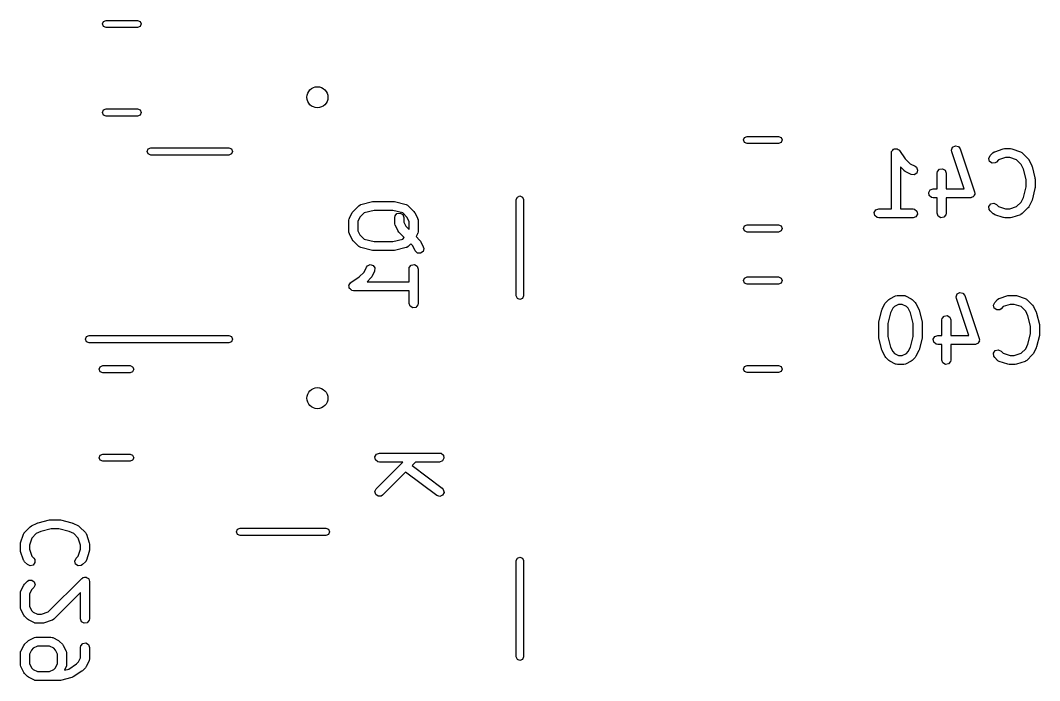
# Model space of a CAD drawing. Extents: x 0.27 to 2.83, y 0.32 to 2.19.
# Drawn here: x 2.145 to 2.812, y 0.731 to 1.163 of the extents above; entities that cross this region are included whole.
import ezdxf

# ---------------------------------------------------------------- set-up
doc = ezdxf.new("R2010")
doc.units = 0
doc.header["$MEASUREMENT"] = 0
doc.layers.add('BLACK', color=7, linetype='CONTINUOUS')

msp = doc.modelspace()

# ---------------------------------------------------------------- linework, layer by layer
at = {"layer": 'BLACK', "linetype": 'CONTINUOUS'}
for p, q in [((2.1989, 1.1608), (2.19959, 1.16247)), ((2.19959, 1.15912), (2.1989, 1.1608)), ((2.19959, 1.16247), (2.20126, 1.16316)), ((2.20126, 1.16316), (2.22183, 1.16316)), ((2.22183, 1.16316), (2.2235, 1.16247)), ((2.2235, 1.16247), (2.22419, 1.1608)), ((2.22419, 1.1608), (2.2235, 1.15912)), ((2.20126, 1.15843), (2.19959, 1.15912)), ((2.22183, 1.15843), (2.20126, 1.15843)), ((2.2235, 1.15912), (2.22183, 1.15843)), ((2.1989, 1.10292), (2.19959, 1.10459)), ((2.19959, 1.10125), (2.1989, 1.10292)), ((2.19959, 1.10459), (2.20126, 1.10528)), ((2.20126, 1.10056), (2.19959, 1.10125)), ((2.20126, 1.10528), (2.22183, 1.10528)), ((2.22183, 1.10528), (2.2235, 1.10459)), ((2.2235, 1.10125), (2.22183, 1.10056)), ((2.2235, 1.10459), (2.22419, 1.10292)), ((2.22419, 1.10292), (2.2235, 1.10125)), ((2.22183, 1.10056), (2.20126, 1.10056)), ((2.61904, 1.08661), (2.62071, 1.0873)), ((2.62071, 1.0873), (2.64129, 1.0873)), ((2.64129, 1.0873), (2.64296, 1.08661)), ((2.61835, 1.08494), (2.61904, 1.08661)), ((2.61904, 1.08327), (2.61835, 1.08494)), ((2.62071, 1.08257), (2.61904, 1.08327)), ((2.64129, 1.08257), (2.62071, 1.08257)), ((2.64296, 1.08327), (2.64129, 1.08257)), ((2.64296, 1.08661), (2.64365, 1.08494)), ((2.64365, 1.08494), (2.64296, 1.08327)), ((2.75527, 1.08016), (2.75705, 1.08112)), ((2.75705, 1.08112), (2.75903, 1.08071)), ((2.75903, 1.08071), (2.76028, 1.07913)), ((2.22805, 1.07742), (2.22874, 1.07909)), ((2.22874, 1.07575), (2.22805, 1.07742)), ((2.22874, 1.07909), (2.23041, 1.07978)), ((2.23041, 1.07506), (2.22874, 1.07575)), ((2.23041, 1.07978), (2.256, 1.07978)), ((2.256, 1.07506), (2.23041, 1.07506)), ((2.256, 1.07978), (2.28159, 1.07978)), ((2.28159, 1.07506), (2.256, 1.07506)), ((2.28159, 1.07978), (2.28326, 1.07909)), ((2.28326, 1.07575), (2.28159, 1.07506)), ((2.28326, 1.07909), (2.28395, 1.07742)), ((2.28395, 1.07742), (2.28326, 1.07575)), ((2.71516, 1.07632), (2.71534, 1.07733)), ((2.71516, 1.0399), (2.71516, 1.07632)), ((2.71534, 1.07733), (2.71544, 1.07746)), ((2.71544, 1.07746), (2.71546, 1.07763)), ((2.71546, 1.07763), (2.71608, 1.07822)), ((2.71608, 1.07822), (2.71663, 1.07888)), ((2.71663, 1.07888), (2.7168, 1.07891)), ((2.7168, 1.07891), (2.71692, 1.07903)), ((2.71692, 1.07903), (2.71778, 1.07908)), ((2.71778, 1.07908), (2.71862, 1.07923)), ((2.71862, 1.07923), (2.71877, 1.07915)), ((2.71877, 1.07915), (2.71894, 1.07916)), ((2.71894, 1.07916), (2.71963, 1.07865)), ((2.71963, 1.07865), (2.72037, 1.07822)), ((2.72037, 1.07822), (2.72043, 1.07806)), ((2.72043, 1.07806), (2.72057, 1.07796)), ((2.72057, 1.07796), (2.72415, 1.07258)), ((2.75453, 1.07828), (2.75527, 1.08016)), ((2.75468, 1.07726), (2.75453, 1.07828)), ((2.76276, 1.05303), (2.75468, 1.07726)), ((2.76028, 1.07913), (2.76966, 1.05101)), ((2.77891, 1.07283), (2.77976, 1.07466)), ((2.77976, 1.07466), (2.78164, 1.07654)), ((2.78164, 1.07654), (2.78248, 1.07712)), ((2.78248, 1.07712), (2.78266, 1.07714)), ((2.78266, 1.07714), (2.78279, 1.07725)), ((2.78279, 1.07725), (2.78842, 1.07912)), ((2.78842, 1.07912), (2.78929, 1.07925)), ((2.78929, 1.07925), (2.78935, 1.07927)), ((2.78935, 1.07927), (2.7931, 1.07927)), ((2.7931, 1.07927), (2.79397, 1.07912)), ((2.79397, 1.07912), (2.79403, 1.07912)), ((2.79403, 1.07912), (2.79966, 1.07725)), ((2.79966, 1.07725), (2.80056, 1.07676)), ((2.80056, 1.07676), (2.80065, 1.07661)), ((2.80065, 1.07661), (2.80081, 1.07654)), ((2.80081, 1.07654), (2.80456, 1.07279)), ((2.72352, 1.06486), (2.72106, 1.06732)), ((2.72106, 1.06732), (2.72106, 1.0399)), ((2.72415, 1.07258), (2.72736, 1.06937)), ((2.72736, 1.06937), (2.73068, 1.06771)), ((2.73068, 1.06771), (2.7315, 1.0671)), ((2.77943, 1.07088), (2.77891, 1.07283)), ((2.78109, 1.06972), (2.77943, 1.07088)), ((2.7831, 1.0699), (2.78109, 1.06972)), ((2.78394, 1.07048), (2.7831, 1.0699)), ((2.78532, 1.07187), (2.78394, 1.07048)), ((2.78983, 1.07337), (2.78532, 1.07187)), ((2.79262, 1.07337), (2.78983, 1.07337)), ((2.79713, 1.07187), (2.79262, 1.07337)), ((2.80005, 1.06895), (2.79713, 1.07187)), ((2.80156, 1.06592), (2.80005, 1.06895)), ((2.80456, 1.07279), (2.80507, 1.07206)), ((2.80507, 1.07206), (2.80512, 1.07202)), ((2.80512, 1.07202), (2.80699, 1.06827)), ((2.80699, 1.06827), (2.80714, 1.06778)), ((2.80714, 1.06778), (2.80721, 1.06766)), ((2.80721, 1.06766), (2.80909, 1.06017)), ((2.72358, 1.06483), (2.72352, 1.06486)), ((2.72429, 1.06431), (2.72358, 1.06483)), ((2.72804, 1.06243), (2.72429, 1.06431)), ((2.73005, 1.0622), (2.72804, 1.06243)), ((2.73173, 1.06331), (2.73005, 1.0622)), ((2.7315, 1.0671), (2.73231, 1.06525)), ((2.73231, 1.06525), (2.73173, 1.06331)), ((2.74515, 1.0632), (2.74533, 1.06421)), ((2.74515, 1.05303), (2.74515, 1.0632)), ((2.74533, 1.06421), (2.74663, 1.06576)), ((2.74663, 1.06576), (2.74862, 1.06611)), ((2.74862, 1.06611), (2.75037, 1.0651)), ((2.75037, 1.0651), (2.75106, 1.0632)), ((2.75106, 1.0632), (2.75106, 1.05303)), ((2.80327, 1.05909), (2.80156, 1.06592)), ((2.80156, 1.04736), (2.80327, 1.05419)), ((2.80327, 1.05419), (2.80327, 1.05909)), ((2.80909, 1.06017), (2.80913, 1.05958)), ((2.80913, 1.05958), (2.80918, 1.05945)), ((2.80918, 1.05945), (2.80918, 1.05382)), ((2.46969, 1.04592), (2.47038, 1.04759)), ((2.47038, 1.04759), (2.47205, 1.04828)), ((2.47205, 1.04828), (2.47372, 1.04759)), ((2.47372, 1.04759), (2.47441, 1.04592)), ((2.73957, 1.05059), (2.74058, 1.05234)), ((2.73993, 1.0486), (2.73957, 1.05059)), ((2.74147, 1.0473), (2.73993, 1.0486)), ((2.74058, 1.05234), (2.74248, 1.05303)), ((2.74248, 1.04712), (2.74147, 1.0473)), ((2.74248, 1.05303), (2.74515, 1.05303)), ((2.75106, 1.05303), (2.76276, 1.05303)), ((2.768, 1.04754), (2.76729, 1.04715)), ((2.76875, 1.04781), (2.768, 1.04754)), ((2.76887, 1.04801), (2.76875, 1.04781)), ((2.76906, 1.04812), (2.76887, 1.04801)), ((2.76936, 1.04887), (2.76906, 1.04812)), ((2.76976, 1.04956), (2.76936, 1.04887)), ((2.76966, 1.05101), (2.76981, 1.04999)), ((2.76981, 1.04999), (2.76972, 1.04978)), ((2.76972, 1.04978), (2.76976, 1.04956)), ((2.80005, 1.04433), (2.80156, 1.04736)), ((2.80909, 1.05311), (2.80721, 1.04561)), ((2.80918, 1.05382), (2.80907, 1.05324)), ((2.80907, 1.05324), (2.80909, 1.05311)), ((2.36287, 1.03819), (2.36662, 1.04194)), ((2.36662, 1.04194), (2.36746, 1.04253)), ((2.36746, 1.04253), (2.36775, 1.04256)), ((2.36775, 1.04256), (2.36799, 1.04272)), ((2.36799, 1.04272), (2.37549, 1.04459)), ((2.37549, 1.04459), (2.37607, 1.04464)), ((2.37607, 1.04464), (2.3762, 1.04468)), ((2.3762, 1.04468), (2.38933, 1.04468)), ((2.38933, 1.04468), (2.38991, 1.04458)), ((2.38991, 1.04458), (2.39004, 1.04459)), ((2.39004, 1.04459), (2.39754, 1.04272)), ((2.39754, 1.04272), (2.39848, 1.0423)), ((2.39848, 1.0423), (2.39865, 1.04207)), ((2.39865, 1.04207), (2.39891, 1.04194)), ((2.39891, 1.04194), (2.40266, 1.03819)), ((2.46969, 0.98293), (2.46969, 1.04592)), ((2.47441, 1.04592), (2.47441, 0.98293)), ((2.74515, 1.04712), (2.74248, 1.04712)), ((2.74515, 1.03695), (2.74515, 1.04712)), ((2.76685, 1.04712), (2.75106, 1.04712)), ((2.75106, 1.04712), (2.75106, 1.03695)), ((2.76707, 1.0472), (2.76685, 1.04712)), ((2.76729, 1.04715), (2.76707, 1.0472)), ((2.779, 1.04147), (2.78016, 1.04312)), ((2.77918, 1.03945), (2.779, 1.04147)), ((2.78016, 1.04312), (2.78211, 1.04364)), ((2.78211, 1.04364), (2.78394, 1.04279)), ((2.78394, 1.04279), (2.78532, 1.04141)), ((2.78532, 1.04141), (2.78983, 1.0399)), ((2.79262, 1.0399), (2.79713, 1.04141)), ((2.79713, 1.04141), (2.80005, 1.04433)), ((2.80512, 1.04126), (2.80459, 1.04055)), ((2.80699, 1.04501), (2.80512, 1.04126)), ((2.80701, 1.04514), (2.80699, 1.04501)), ((2.80721, 1.04561), (2.80701, 1.04514)), ((2.36044, 1.03368), (2.36231, 1.03743)), ((2.36231, 1.03743), (2.36284, 1.03813)), ((2.36284, 1.03813), (2.36287, 1.03819)), ((2.36738, 1.03436), (2.36603, 1.03166)), ((2.37021, 1.03719), (2.36738, 1.03436)), ((2.37657, 1.03878), (2.37021, 1.03719)), ((2.38896, 1.03878), (2.37657, 1.03878)), ((2.39532, 1.03719), (2.38896, 1.03878)), ((2.39012, 1.03423), (2.3903, 1.03524)), ((2.39012, 1.03048), (2.39012, 1.03423)), ((2.3903, 1.03524), (2.3916, 1.03679)), ((2.3916, 1.03679), (2.39359, 1.03714)), ((2.39359, 1.03714), (2.39534, 1.03613)), ((2.39815, 1.03436), (2.39532, 1.03719)), ((2.39534, 1.03613), (2.39603, 1.03423)), ((2.39603, 1.03423), (2.39603, 1.03118)), ((2.3995, 1.03166), (2.39815, 1.03436)), ((2.40266, 1.03819), (2.40317, 1.03747)), ((2.40317, 1.03747), (2.40322, 1.03743)), ((2.40322, 1.03743), (2.40509, 1.03368)), ((2.70395, 1.03746), (2.70496, 1.03921)), ((2.7043, 1.03548), (2.70395, 1.03746)), ((2.70585, 1.03418), (2.7043, 1.03548)), ((2.70496, 1.03921), (2.70686, 1.0399)), ((2.70686, 1.034), (2.70585, 1.03418)), ((2.70686, 1.0399), (2.71516, 1.0399)), ((2.72936, 1.034), (2.70686, 1.034)), ((2.72106, 1.0399), (2.72936, 1.0399)), ((2.72936, 1.0399), (2.73037, 1.03973)), ((2.73126, 1.03469), (2.72936, 1.034)), ((2.73037, 1.03973), (2.73192, 1.03843)), ((2.73227, 1.03644), (2.73126, 1.03469)), ((2.73192, 1.03843), (2.73227, 1.03644)), ((2.74584, 1.03505), (2.74515, 1.03695)), ((2.74759, 1.03404), (2.74584, 1.03505)), ((2.74958, 1.03439), (2.74759, 1.03404)), ((2.75088, 1.03594), (2.74958, 1.03439)), ((2.75106, 1.03695), (2.75088, 1.03594)), ((2.77976, 1.03861), (2.77918, 1.03945)), ((2.78164, 1.03674), (2.77976, 1.03861)), ((2.7818, 1.03666), (2.78164, 1.03674)), ((2.78189, 1.03651), (2.7818, 1.03666)), ((2.78279, 1.03603), (2.78189, 1.03651)), ((2.78842, 1.03415), (2.78279, 1.03603)), ((2.78848, 1.03415), (2.78842, 1.03415)), ((2.78935, 1.034), (2.78848, 1.03415)), ((2.7931, 1.034), (2.78935, 1.034)), ((2.78983, 1.0399), (2.79262, 1.0399)), ((2.79316, 1.03402), (2.7931, 1.034)), ((2.79403, 1.03415), (2.79316, 1.03402)), ((2.79966, 1.03603), (2.79403, 1.03415)), ((2.7998, 1.03614), (2.79966, 1.03603)), ((2.79997, 1.03615), (2.7998, 1.03614)), ((2.80081, 1.03674), (2.79997, 1.03615)), ((2.80456, 1.04049), (2.80081, 1.03674)), ((2.80459, 1.04055), (2.80456, 1.04049)), ((2.36013, 1.03236), (2.3603, 1.03337)), ((2.36013, 1.02486), (2.36013, 1.03236)), ((2.3603, 1.03337), (2.36042, 1.0335)), ((2.36042, 1.0335), (2.36044, 1.03368)), ((2.36603, 1.03166), (2.36603, 1.02555)), ((2.39018, 1.03031), (2.39012, 1.03048)), ((2.39014, 1.03014), (2.39018, 1.03031)), ((2.39043, 1.02916), (2.39014, 1.03014)), ((2.39231, 1.02541), (2.39043, 1.02916)), ((2.39603, 1.03118), (2.39738, 1.02848)), ((2.39738, 1.02848), (2.3995, 1.02636)), ((2.3995, 1.02636), (2.3995, 1.03166)), ((2.40509, 1.03368), (2.40538, 1.03269)), ((2.40538, 1.03269), (2.40534, 1.03252)), ((2.40534, 1.03252), (2.4054, 1.03236)), ((2.4054, 1.03236), (2.4054, 1.02486)), ((2.61835, 1.02706), (2.61904, 1.02873)), ((2.61904, 1.02873), (2.62071, 1.02943)), ((2.62071, 1.02943), (2.64129, 1.02943)), ((2.64129, 1.02943), (2.64296, 1.02873)), ((2.64296, 1.02873), (2.64365, 1.02706)), ((2.36019, 1.02469), (2.36013, 1.02486)), ((2.36015, 1.02452), (2.36019, 1.02469)), ((2.36044, 1.02354), (2.36015, 1.02452)), ((2.36231, 1.01979), (2.36044, 1.02354)), ((2.36603, 1.02555), (2.36738, 1.02286)), ((2.36738, 1.02286), (2.37021, 1.02002)), ((2.39236, 1.02537), (2.39231, 1.02541)), ((2.39286, 1.02464), (2.39236, 1.02537)), ((2.3964, 1.02111), (2.39286, 1.02464)), ((2.39532, 1.02002), (2.3964, 1.02111)), ((2.40509, 1.02354), (2.40417, 1.02169)), ((2.40417, 1.02169), (2.40641, 1.01945)), ((2.40511, 1.02371), (2.40509, 1.02354)), ((2.40522, 1.02385), (2.40511, 1.02371)), ((2.4054, 1.02486), (2.40522, 1.02385)), ((2.61904, 1.02539), (2.61835, 1.02706)), ((2.62071, 1.0247), (2.61904, 1.02539)), ((2.64129, 1.0247), (2.62071, 1.0247)), ((2.64296, 1.02539), (2.64129, 1.0247)), ((2.64365, 1.02706), (2.64296, 1.02539)), ((2.36236, 1.01974), (2.36231, 1.01979)), ((2.36287, 1.01902), (2.36236, 1.01974)), ((2.36662, 1.01527), (2.36287, 1.01902)), ((2.36688, 1.01515), (2.36662, 1.01527)), ((2.36705, 1.01491), (2.36688, 1.01515)), ((2.36799, 1.01449), (2.36705, 1.01491)), ((2.37549, 1.01262), (2.36799, 1.01449)), ((2.37021, 1.02002), (2.37657, 1.01844)), ((2.37657, 1.01844), (2.38896, 1.01844)), ((2.38896, 1.01844), (2.39532, 1.02002)), ((2.39754, 1.01449), (2.39004, 1.01262)), ((2.39778, 1.01466), (2.39754, 1.01449)), ((2.39807, 1.01468), (2.39778, 1.01466)), ((2.39891, 1.01527), (2.39807, 1.01468)), ((2.40057, 1.01693), (2.39891, 1.01527)), ((2.4019, 1.01561), (2.40057, 1.01693)), ((2.40356, 1.01229), (2.4019, 1.01561)), ((2.40641, 1.01945), (2.40692, 1.01872)), ((2.40692, 1.01872), (2.40697, 1.01868)), ((2.40697, 1.01868), (2.40884, 1.01493)), ((2.40913, 1.01395), (2.40866, 1.01198)), ((2.40884, 1.01493), (2.40913, 1.01395)), ((2.37562, 1.01263), (2.37549, 1.01262)), ((2.3762, 1.01253), (2.37562, 1.01263)), ((2.38933, 1.01253), (2.3762, 1.01253)), ((2.38945, 1.01258), (2.38933, 1.01253)), ((2.39004, 1.01262), (2.38945, 1.01258)), ((2.40502, 1.0109), (2.40356, 1.01229)), ((2.40704, 1.01078), (2.40502, 1.0109)), ((2.40866, 1.01198), (2.40704, 1.01078)), ((2.37003, 0.99848), (2.37169, 1.0018)), ((2.37169, 1.0018), (2.3723, 1.00263)), ((2.3723, 1.00263), (2.37415, 1.00343)), ((2.37415, 1.00343), (2.37609, 1.00286)), ((2.37609, 1.00286), (2.3772, 1.00117)), ((2.3772, 1.00117), (2.37697, 0.99916)), ((2.3995, 1.00048), (2.39967, 1.00149)), ((2.39967, 1.00149), (2.40097, 1.00304)), ((2.40097, 1.00304), (2.40296, 1.00339)), ((2.40296, 1.00339), (2.40471, 1.00238)), ((2.40471, 1.00238), (2.4054, 1.00048)), ((2.36144, 0.99169), (2.36682, 0.99528)), ((2.36682, 0.99528), (2.37003, 0.99848)), ((2.37454, 0.99465), (2.37208, 0.99219)), ((2.37457, 0.99471), (2.37454, 0.99465)), ((2.37509, 0.99541), (2.37457, 0.99471)), ((2.37697, 0.99916), (2.37509, 0.99541)), ((2.3995, 0.99219), (2.3995, 1.00048)), ((2.4054, 1.00048), (2.4054, 0.97799)), ((2.61835, 0.99294), (2.61904, 0.99461)), ((2.61904, 0.99461), (2.62071, 0.9953)), ((2.62071, 0.9953), (2.64129, 0.9953)), ((2.64129, 0.9953), (2.64296, 0.99461)), ((2.64296, 0.99461), (2.64365, 0.99294)), ((2.36017, 0.98975), (2.36026, 0.9899)), ((2.36032, 0.9889), (2.36017, 0.98975)), ((2.36025, 0.99007), (2.36075, 0.99076)), ((2.36026, 0.9899), (2.36025, 0.99007)), ((2.36038, 0.98805), (2.36032, 0.9889)), ((2.36049, 0.98793), (2.36038, 0.98805)), ((2.36052, 0.98776), (2.36049, 0.98793)), ((2.36118, 0.98721), (2.36052, 0.98776)), ((2.36075, 0.99076), (2.36118, 0.9915)), ((2.36118, 0.9915), (2.36134, 0.99156)), ((2.36134, 0.99156), (2.36144, 0.99169)), ((2.37208, 0.99219), (2.3995, 0.99219)), ((2.61904, 0.99127), (2.61835, 0.99294)), ((2.62071, 0.99057), (2.61904, 0.99127)), ((2.64129, 0.99057), (2.62071, 0.99057)), ((2.64296, 0.99127), (2.64129, 0.99057)), ((2.64365, 0.99294), (2.64296, 0.99127)), ((2.36177, 0.98659), (2.36118, 0.98721)), ((2.36194, 0.98657), (2.36177, 0.98659)), ((2.36207, 0.98646), (2.36194, 0.98657)), ((2.36308, 0.98628), (2.36207, 0.98646)), ((2.3995, 0.98628), (2.36308, 0.98628)), ((2.3995, 0.97799), (2.3995, 0.98628)), ((2.47038, 0.98126), (2.46969, 0.98293)), ((2.47205, 0.98057), (2.47038, 0.98126)), ((2.47372, 0.98126), (2.47205, 0.98057)), ((2.47441, 0.98293), (2.47372, 0.98126)), ((2.7134, 0.98054), (2.71412, 0.98104)), ((2.71412, 0.98104), (2.71417, 0.98109)), ((2.71417, 0.98109), (2.71792, 0.98296)), ((2.71792, 0.98296), (2.7189, 0.98326)), ((2.7189, 0.98326), (2.71907, 0.98321)), ((2.71907, 0.98321), (2.71924, 0.98327)), ((2.71924, 0.98327), (2.72299, 0.98327)), ((2.72299, 0.98327), (2.724, 0.9831)), ((2.724, 0.9831), (2.72413, 0.98298)), ((2.72413, 0.98298), (2.72431, 0.98296)), ((2.72431, 0.98296), (2.72806, 0.98109)), ((2.72806, 0.98109), (2.72876, 0.98056)), ((2.75753, 0.98228), (2.75827, 0.98416)), ((2.75768, 0.98126), (2.75753, 0.98228)), ((2.76576, 0.95703), (2.75768, 0.98126)), ((2.75827, 0.98416), (2.76005, 0.98512)), ((2.76005, 0.98512), (2.76203, 0.98471)), ((2.76203, 0.98471), (2.76328, 0.98313)), ((2.76328, 0.98313), (2.77266, 0.95501)), ((2.78464, 0.98054), (2.78548, 0.98112)), ((2.78548, 0.98112), (2.78566, 0.98114)), ((2.78566, 0.98114), (2.78579, 0.98125)), ((2.78579, 0.98125), (2.79142, 0.98312)), ((2.79142, 0.98312), (2.79229, 0.98325)), ((2.79229, 0.98325), (2.79235, 0.98327)), ((2.79235, 0.98327), (2.7961, 0.98327)), ((2.7961, 0.98327), (2.79697, 0.98312)), ((2.79697, 0.98312), (2.79703, 0.98312)), ((2.79703, 0.98312), (2.80266, 0.98125)), ((2.80266, 0.98125), (2.80356, 0.98076)), ((2.80356, 0.98076), (2.80365, 0.98061)), ((2.80365, 0.98061), (2.80381, 0.98054)), ((2.40019, 0.97609), (2.3995, 0.97799)), ((2.40194, 0.97508), (2.40019, 0.97609)), ((2.40393, 0.97543), (2.40194, 0.97508)), ((2.40522, 0.97698), (2.40393, 0.97543)), ((2.4054, 0.97799), (2.40522, 0.97698)), ((2.70887, 0.97354), (2.70908, 0.974)), ((2.70908, 0.974), (2.7091, 0.97414)), ((2.7091, 0.97414), (2.71097, 0.97789)), ((2.71097, 0.97789), (2.7115, 0.9786)), ((2.7115, 0.9786), (2.71152, 0.97866)), ((2.71152, 0.97866), (2.7134, 0.98054)), ((2.71604, 0.97482), (2.71452, 0.97179)), ((2.71724, 0.97602), (2.71604, 0.97482)), ((2.71993, 0.97737), (2.71724, 0.97602)), ((2.72229, 0.97737), (2.71993, 0.97737)), ((2.72499, 0.97602), (2.72229, 0.97737)), ((2.72618, 0.97482), (2.72499, 0.97602)), ((2.7277, 0.97179), (2.72618, 0.97482)), ((2.72876, 0.98056), (2.72882, 0.98054)), ((2.72882, 0.98054), (2.7307, 0.97866)), ((2.7307, 0.97866), (2.7312, 0.97794)), ((2.7312, 0.97794), (2.73125, 0.97789)), ((2.73125, 0.97789), (2.73313, 0.97414)), ((2.73313, 0.97414), (2.73327, 0.97366)), ((2.78191, 0.97683), (2.78276, 0.97866)), ((2.78243, 0.97488), (2.78191, 0.97683)), ((2.78409, 0.97372), (2.78243, 0.97488)), ((2.78276, 0.97866), (2.78464, 0.98054)), ((2.7861, 0.9739), (2.78409, 0.97372)), ((2.78694, 0.97448), (2.7861, 0.9739)), ((2.78832, 0.97587), (2.78694, 0.97448)), ((2.79283, 0.97737), (2.78832, 0.97587)), ((2.79562, 0.97737), (2.79283, 0.97737)), ((2.80013, 0.97587), (2.79562, 0.97737)), ((2.80305, 0.97295), (2.80013, 0.97587)), ((2.80381, 0.98054), (2.80756, 0.97679)), ((2.80756, 0.97679), (2.80807, 0.97606)), ((2.80807, 0.97606), (2.80812, 0.97602)), ((2.80812, 0.97602), (2.80999, 0.97227)), ((2.707, 0.96604), (2.70887, 0.97354)), ((2.71452, 0.97179), (2.71281, 0.96496)), ((2.72941, 0.96496), (2.7277, 0.97179)), ((2.73327, 0.97366), (2.73335, 0.97354)), ((2.73335, 0.97354), (2.73522, 0.96604)), ((2.74815, 0.9672), (2.74833, 0.96821)), ((2.74833, 0.96821), (2.74963, 0.96976)), ((2.74963, 0.96976), (2.75162, 0.97011)), ((2.75162, 0.97011), (2.75337, 0.9691)), ((2.75337, 0.9691), (2.75406, 0.9672)), ((2.80456, 0.96992), (2.80305, 0.97295)), ((2.80627, 0.96309), (2.80456, 0.96992)), ((2.80999, 0.97227), (2.81014, 0.97178)), ((2.81014, 0.97178), (2.81021, 0.97166)), ((2.81021, 0.97166), (2.81209, 0.96417)), ((2.70691, 0.96532), (2.70701, 0.9659)), ((2.70691, 0.95595), (2.70691, 0.96532)), ((2.70701, 0.9659), (2.707, 0.96604)), ((2.71281, 0.96496), (2.71281, 0.95631)), ((2.72941, 0.95631), (2.72941, 0.96496)), ((2.73522, 0.96604), (2.73527, 0.96545)), ((2.73527, 0.96545), (2.73531, 0.96532)), ((2.73531, 0.96532), (2.73531, 0.95595)), ((2.74815, 0.95703), (2.74815, 0.9672)), ((2.75406, 0.9672), (2.75406, 0.95703)), ((2.80627, 0.95819), (2.80627, 0.96309)), ((2.81209, 0.96417), (2.81213, 0.96358)), ((2.81213, 0.96358), (2.81218, 0.96345)), ((2.81218, 0.96345), (2.81218, 0.95782)), ((2.18769, 0.95458), (2.18838, 0.95625)), ((2.18838, 0.95291), (2.18769, 0.95458)), ((2.18838, 0.95625), (2.19006, 0.95694)), ((2.19006, 0.95694), (2.256, 0.95694)), ((2.256, 0.95694), (2.28159, 0.95694)), ((2.28159, 0.95694), (2.28326, 0.95625)), ((2.28326, 0.95625), (2.28395, 0.95458)), ((2.28395, 0.95458), (2.28326, 0.95291)), ((2.70696, 0.95582), (2.70691, 0.95595)), ((2.707, 0.95523), (2.70696, 0.95582)), ((2.70887, 0.94773), (2.707, 0.95523)), ((2.71281, 0.95631), (2.71452, 0.94948)), ((2.7277, 0.94948), (2.72941, 0.95631)), ((2.73522, 0.95523), (2.73335, 0.94773)), ((2.73531, 0.95595), (2.73521, 0.95537)), ((2.73521, 0.95537), (2.73522, 0.95523)), ((2.74257, 0.95459), (2.74358, 0.95634)), ((2.74293, 0.9526), (2.74257, 0.95459)), ((2.74358, 0.95634), (2.74548, 0.95703)), ((2.74548, 0.95703), (2.74815, 0.95703)), ((2.75406, 0.95703), (2.76576, 0.95703)), ((2.77266, 0.95501), (2.77281, 0.95399)), ((2.77281, 0.95399), (2.77272, 0.95378)), ((2.80456, 0.95136), (2.80627, 0.95819)), ((2.81209, 0.95711), (2.81021, 0.94961)), ((2.81218, 0.95782), (2.81207, 0.95724)), ((2.81207, 0.95724), (2.81209, 0.95711)), ((2.19006, 0.95222), (2.18838, 0.95291)), ((2.256, 0.95222), (2.19006, 0.95222)), ((2.28159, 0.95222), (2.256, 0.95222)), ((2.28326, 0.95291), (2.28159, 0.95222)), ((2.70895, 0.94762), (2.70887, 0.94773)), ((2.7091, 0.94713), (2.70895, 0.94762)), ((2.71452, 0.94948), (2.71604, 0.94645)), ((2.72618, 0.94645), (2.7277, 0.94948)), ((2.73314, 0.94727), (2.73313, 0.94713)), ((2.73335, 0.94773), (2.73314, 0.94727)), ((2.74447, 0.9513), (2.74293, 0.9526)), ((2.74548, 0.95112), (2.74447, 0.9513)), ((2.74815, 0.95112), (2.74548, 0.95112)), ((2.74815, 0.94095), (2.74815, 0.95112)), ((2.76985, 0.95112), (2.75406, 0.95112)), ((2.75406, 0.95112), (2.75406, 0.94095)), ((2.77007, 0.9512), (2.76985, 0.95112)), ((2.77029, 0.95115), (2.77007, 0.9512)), ((2.771, 0.95154), (2.77029, 0.95115)), ((2.77175, 0.95181), (2.771, 0.95154)), ((2.77187, 0.95201), (2.77175, 0.95181)), ((2.77206, 0.95212), (2.77187, 0.95201)), ((2.77236, 0.95287), (2.77206, 0.95212)), ((2.77276, 0.95356), (2.77236, 0.95287)), ((2.77272, 0.95378), (2.77276, 0.95356)), ((2.78316, 0.94712), (2.78511, 0.94764)), ((2.78511, 0.94764), (2.78694, 0.94679)), ((2.80013, 0.94541), (2.80305, 0.94833)), ((2.80305, 0.94833), (2.80456, 0.95136)), ((2.80999, 0.94901), (2.80812, 0.94526)), ((2.81001, 0.94914), (2.80999, 0.94901)), ((2.81021, 0.94961), (2.81001, 0.94914)), ((2.71097, 0.94338), (2.7091, 0.94713)), ((2.71102, 0.94334), (2.71097, 0.94338)), ((2.71152, 0.94261), (2.71102, 0.94334)), ((2.7134, 0.94074), (2.71152, 0.94261)), ((2.71346, 0.94071), (2.7134, 0.94074)), ((2.71417, 0.94019), (2.71346, 0.94071)), ((2.71604, 0.94645), (2.71724, 0.94525)), ((2.71724, 0.94525), (2.71993, 0.9439)), ((2.71993, 0.9439), (2.72229, 0.9439)), ((2.72229, 0.9439), (2.72499, 0.94525)), ((2.72499, 0.94525), (2.72618, 0.94645)), ((2.72882, 0.94074), (2.7281, 0.94023)), ((2.7307, 0.94261), (2.72882, 0.94074)), ((2.73072, 0.94267), (2.7307, 0.94261)), ((2.73125, 0.94338), (2.73072, 0.94267)), ((2.73313, 0.94713), (2.73125, 0.94338)), ((2.74884, 0.93905), (2.74815, 0.94095)), ((2.75406, 0.94095), (2.75388, 0.93994)), ((2.782, 0.94547), (2.78316, 0.94712)), ((2.78218, 0.94345), (2.782, 0.94547)), ((2.78276, 0.94261), (2.78218, 0.94345)), ((2.78464, 0.94074), (2.78276, 0.94261)), ((2.7848, 0.94066), (2.78464, 0.94074)), ((2.78489, 0.94051), (2.7848, 0.94066)), ((2.78694, 0.94679), (2.78832, 0.94541)), ((2.78832, 0.94541), (2.79283, 0.9439)), ((2.79283, 0.9439), (2.79562, 0.9439)), ((2.79562, 0.9439), (2.80013, 0.94541)), ((2.80381, 0.94074), (2.80297, 0.94015)), ((2.80756, 0.94449), (2.80381, 0.94074)), ((2.80759, 0.94455), (2.80756, 0.94449)), ((2.80812, 0.94526), (2.80759, 0.94455)), ((2.1967, 0.93494), (2.19739, 0.93661)), ((2.19739, 0.93327), (2.1967, 0.93494)), ((2.19739, 0.93661), (2.19906, 0.9373)), ((2.19906, 0.9373), (2.21694, 0.9373)), ((2.21694, 0.9373), (2.21861, 0.93661)), ((2.21861, 0.93661), (2.2193, 0.93494)), ((2.2193, 0.93494), (2.21861, 0.93327)), ((2.61835, 0.93506), (2.61904, 0.93673)), ((2.61904, 0.93339), (2.61835, 0.93506)), ((2.61904, 0.93673), (2.62071, 0.93743)), ((2.62071, 0.93743), (2.64129, 0.93743)), ((2.64129, 0.93743), (2.64296, 0.93673)), ((2.64296, 0.93673), (2.64365, 0.93506)), ((2.64365, 0.93506), (2.64296, 0.93339)), ((2.71792, 0.93831), (2.71417, 0.94019)), ((2.71809, 0.93829), (2.71792, 0.93831)), ((2.71823, 0.93818), (2.71809, 0.93829)), ((2.71924, 0.938), (2.71823, 0.93818)), ((2.72299, 0.938), (2.71924, 0.938)), ((2.72315, 0.93806), (2.72299, 0.938)), ((2.72332, 0.93802), (2.72315, 0.93806)), ((2.72431, 0.93831), (2.72332, 0.93802)), ((2.72806, 0.94019), (2.72431, 0.93831)), ((2.7281, 0.94023), (2.72806, 0.94019)), ((2.75059, 0.93804), (2.74884, 0.93905)), ((2.75258, 0.93839), (2.75059, 0.93804)), ((2.75388, 0.93994), (2.75258, 0.93839)), ((2.78579, 0.94003), (2.78489, 0.94051)), ((2.79142, 0.93815), (2.78579, 0.94003)), ((2.79148, 0.93815), (2.79142, 0.93815)), ((2.79235, 0.938), (2.79148, 0.93815)), ((2.7961, 0.938), (2.79235, 0.938)), ((2.79616, 0.93802), (2.7961, 0.938)), ((2.79703, 0.93815), (2.79616, 0.93802)), ((2.80266, 0.94003), (2.79703, 0.93815)), ((2.8028, 0.94014), (2.80266, 0.94003)), ((2.80297, 0.94015), (2.8028, 0.94014)), ((2.19906, 0.93257), (2.19739, 0.93327)), ((2.21694, 0.93257), (2.19906, 0.93257)), ((2.21861, 0.93327), (2.21694, 0.93257)), ((2.62071, 0.9327), (2.61904, 0.93339)), ((2.64129, 0.9327), (2.62071, 0.9327)), ((2.64296, 0.93339), (2.64129, 0.9327)), ((2.1967, 0.87706), (2.19739, 0.87873)), ((2.19739, 0.87539), (2.1967, 0.87706)), ((2.19739, 0.87873), (2.19906, 0.87943)), ((2.19906, 0.8747), (2.19739, 0.87539)), ((2.19906, 0.87943), (2.21694, 0.87943)), ((2.21694, 0.8747), (2.19906, 0.8747)), ((2.21694, 0.87943), (2.21861, 0.87873)), ((2.21861, 0.87539), (2.21694, 0.8747)), ((2.21861, 0.87873), (2.2193, 0.87706)), ((2.2193, 0.87706), (2.21861, 0.87539)), ((2.37717, 0.87768), (2.37818, 0.87943)), ((2.37752, 0.87569), (2.37717, 0.87768)), ((2.37907, 0.87439), (2.37752, 0.87569)), ((2.37799, 0.85676), (2.39545, 0.87422)), ((2.37818, 0.87943), (2.38008, 0.88012)), ((2.38008, 0.87422), (2.37907, 0.87439)), ((2.38008, 0.88012), (2.41945, 0.88012)), ((2.39545, 0.87422), (2.38008, 0.87422)), ((2.4038, 0.87422), (2.40145, 0.87186)), ((2.41945, 0.87422), (2.4038, 0.87422)), ((2.41945, 0.88012), (2.42046, 0.87994)), ((2.42135, 0.87491), (2.41945, 0.87422)), ((2.42046, 0.87994), (2.42201, 0.87865)), ((2.42236, 0.87666), (2.42135, 0.87491)), ((2.42201, 0.87865), (2.42236, 0.87666)), ((2.39723, 0.86765), (2.38217, 0.85258)), ((2.41768, 0.85231), (2.39723, 0.86765)), ((2.40145, 0.87186), (2.42122, 0.85703)), ((2.37714, 0.85493), (2.37799, 0.85676)), ((2.37766, 0.85298), (2.37714, 0.85493)), ((2.42122, 0.85703), (2.42192, 0.85629)), ((2.42238, 0.85432), (2.42147, 0.85252)), ((2.42192, 0.85629), (2.42238, 0.85432)), ((2.37932, 0.85182), (2.37766, 0.85298)), ((2.38133, 0.852), (2.37932, 0.85182)), ((2.38217, 0.85258), (2.38133, 0.852)), ((2.41961, 0.85172), (2.41768, 0.85231)), ((2.42147, 0.85252), (2.41961, 0.85172)), ((2.15238, 0.83243), (2.15613, 0.83431)), ((2.15613, 0.83431), (2.15662, 0.83445)), ((2.15662, 0.83445), (2.15674, 0.83453)), ((2.15674, 0.83453), (2.16424, 0.8364)), ((2.16424, 0.8364), (2.16482, 0.83645)), ((2.16482, 0.83645), (2.16495, 0.83649)), ((2.16495, 0.83649), (2.17058, 0.83649)), ((2.17058, 0.83649), (2.17116, 0.83639)), ((2.17116, 0.83639), (2.17129, 0.8364)), ((2.17129, 0.8364), (2.17879, 0.83453)), ((2.17879, 0.83453), (2.17926, 0.83432)), ((2.17926, 0.83432), (2.1794, 0.83431)), ((2.1794, 0.83431), (2.18315, 0.83243)), ((2.14715, 0.82697), (2.14764, 0.82788)), ((2.14764, 0.82788), (2.14779, 0.82797)), ((2.14779, 0.82797), (2.14787, 0.82813)), ((2.14787, 0.82813), (2.15162, 0.83188)), ((2.15162, 0.83188), (2.15234, 0.83238)), ((2.15234, 0.83238), (2.15238, 0.83243)), ((2.15545, 0.82736), (2.15254, 0.82445)), ((2.15848, 0.82888), (2.15545, 0.82736)), ((2.16532, 0.83059), (2.15848, 0.82888)), ((2.17021, 0.83059), (2.16532, 0.83059)), ((2.17705, 0.82888), (2.17021, 0.83059)), ((2.18008, 0.82736), (2.17705, 0.82888)), ((2.18299, 0.82445), (2.18008, 0.82736)), ((2.18315, 0.83243), (2.18385, 0.83191)), ((2.18385, 0.83191), (2.18391, 0.83188)), ((2.18391, 0.83188), (2.18766, 0.82813)), ((2.18766, 0.82813), (2.18825, 0.82729)), ((2.18825, 0.82729), (2.18827, 0.82711)), ((2.28664, 0.82854), (2.28733, 0.83021)), ((2.28733, 0.82687), (2.28664, 0.82854)), ((2.28733, 0.83021), (2.289, 0.83091)), ((2.289, 0.83091), (2.345, 0.83091)), ((2.345, 0.83091), (2.34667, 0.83021)), ((2.34667, 0.83021), (2.34736, 0.82854)), ((2.34736, 0.82854), (2.34667, 0.82687)), ((2.14513, 0.82042), (2.14528, 0.82129)), ((2.14528, 0.82135), (2.14715, 0.82697)), ((2.14528, 0.82129), (2.14528, 0.82135)), ((2.15254, 0.82445), (2.15103, 0.81994)), ((2.1845, 0.81994), (2.18299, 0.82445)), ((2.18827, 0.82711), (2.18838, 0.82697)), ((2.18838, 0.82697), (2.19025, 0.82135)), ((2.19025, 0.82135), (2.19038, 0.82048)), ((2.19038, 0.82048), (2.1904, 0.82042)), ((2.289, 0.82618), (2.28733, 0.82687)), ((2.345, 0.82618), (2.289, 0.82618)), ((2.34667, 0.82687), (2.345, 0.82618)), ((2.14513, 0.81667), (2.14513, 0.82042)), ((2.14515, 0.81661), (2.14513, 0.81667)), ((2.14528, 0.81573), (2.14515, 0.81661)), ((2.14715, 0.81011), (2.14528, 0.81573)), ((2.15103, 0.81994), (2.15103, 0.81715)), ((2.15103, 0.81715), (2.15254, 0.81264)), ((2.18299, 0.81264), (2.1845, 0.81715)), ((2.1845, 0.81715), (2.1845, 0.81994)), ((2.19025, 0.81573), (2.18838, 0.81011)), ((2.1904, 0.81667), (2.19025, 0.8158)), ((2.19025, 0.8158), (2.19025, 0.81573)), ((2.1904, 0.82042), (2.1904, 0.81667)), ((2.14726, 0.80997), (2.14715, 0.81011)), ((2.14728, 0.80979), (2.14726, 0.80997)), ((2.14787, 0.80895), (2.14728, 0.80979)), ((2.14974, 0.80708), (2.14787, 0.80895)), ((2.15254, 0.81264), (2.15392, 0.81126)), ((2.15468, 0.8084), (2.15352, 0.80675)), ((2.15392, 0.81126), (2.15451, 0.81042)), ((2.15451, 0.81042), (2.15468, 0.8084)), ((2.18076, 0.80942), (2.18161, 0.81126)), ((2.18128, 0.80747), (2.18076, 0.80942)), ((2.18294, 0.80632), (2.18128, 0.80747)), ((2.18161, 0.81126), (2.18299, 0.81264)), ((2.18766, 0.80895), (2.18579, 0.80708)), ((2.18774, 0.80911), (2.18766, 0.80895)), ((2.18789, 0.80921), (2.18774, 0.80911)), ((2.18838, 0.81011), (2.18789, 0.80921)), ((2.46969, 0.8097), (2.47038, 0.81137)), ((2.46969, 0.74671), (2.46969, 0.8097)), ((2.47038, 0.81137), (2.47205, 0.81206)), ((2.47205, 0.81206), (2.47372, 0.81137)), ((2.47372, 0.81137), (2.47441, 0.8097)), ((2.47441, 0.8097), (2.47441, 0.74671)), ((2.15157, 0.80623), (2.14974, 0.80708)), ((2.15352, 0.80675), (2.15157, 0.80623)), ((2.18495, 0.80649), (2.18294, 0.80632)), ((2.18579, 0.80708), (2.18495, 0.80649)), ((2.14731, 0.79362), (2.14784, 0.79432)), ((2.14784, 0.79432), (2.14787, 0.79438)), ((2.14787, 0.79438), (2.14974, 0.79626)), ((2.14974, 0.79626), (2.15058, 0.79685)), ((2.15058, 0.79685), (2.15259, 0.79702)), ((2.15259, 0.79702), (2.15425, 0.79586)), ((2.15477, 0.79391), (2.15392, 0.79208)), ((2.15425, 0.79586), (2.15477, 0.79391)), ((2.16336, 0.77613), (2.18536, 0.79813)), ((2.18536, 0.79813), (2.18589, 0.7985)), ((2.18589, 0.7985), (2.18597, 0.7986)), ((2.18597, 0.7986), (2.18605, 0.79862)), ((2.18605, 0.79862), (2.1862, 0.79872)), ((2.1862, 0.79872), (2.18709, 0.7988)), ((2.18709, 0.7988), (2.18796, 0.79895)), ((2.18796, 0.79895), (2.18808, 0.79888)), ((2.18808, 0.79888), (2.18821, 0.7989)), ((2.18821, 0.7989), (2.18894, 0.79839)), ((2.18894, 0.79839), (2.18971, 0.79794)), ((2.18971, 0.79794), (2.18976, 0.79782)), ((2.18976, 0.79782), (2.18987, 0.79774)), ((2.18987, 0.79774), (2.1901, 0.79688)), ((2.1901, 0.79688), (2.1904, 0.79604)), ((2.1904, 0.79604), (2.1904, 0.77167)), ((2.14513, 0.78855), (2.1453, 0.78956)), ((2.14513, 0.77917), (2.14513, 0.78855)), ((2.1453, 0.78956), (2.14542, 0.78969)), ((2.14542, 0.78969), (2.14544, 0.78987)), ((2.14544, 0.78987), (2.14731, 0.79362)), ((2.15238, 0.79055), (2.15103, 0.78785)), ((2.15103, 0.78785), (2.15103, 0.77987)), ((2.15392, 0.79208), (2.15238, 0.79055)), ((2.1845, 0.78892), (2.16704, 0.77146)), ((2.1845, 0.77167), (2.1845, 0.78892)), ((2.14519, 0.77901), (2.14513, 0.77917)), ((2.14515, 0.77883), (2.14519, 0.77901)), ((2.14544, 0.77785), (2.14515, 0.77883)), ((2.14731, 0.7741), (2.14544, 0.77785)), ((2.14736, 0.77406), (2.14731, 0.7741)), ((2.14787, 0.77333), (2.14736, 0.77406)), ((2.15103, 0.77987), (2.15238, 0.77717)), ((2.15238, 0.77717), (2.15358, 0.77597)), ((2.15358, 0.77597), (2.15628, 0.77463)), ((2.15628, 0.77463), (2.15885, 0.77463)), ((2.15885, 0.77463), (2.16336, 0.77613)), ((2.14974, 0.77146), (2.14787, 0.77333)), ((2.1498, 0.77143), (2.14974, 0.77146)), ((2.15051, 0.77091), (2.1498, 0.77143)), ((2.15426, 0.76903), (2.15051, 0.77091)), ((2.15443, 0.76901), (2.15426, 0.76903)), ((2.15457, 0.7689), (2.15443, 0.76901)), ((2.15558, 0.76872), (2.15457, 0.7689)), ((2.15933, 0.76872), (2.15558, 0.76872)), ((2.15939, 0.76874), (2.15933, 0.76872)), ((2.16026, 0.76887), (2.15939, 0.76874)), ((2.16589, 0.77075), (2.16026, 0.76887)), ((2.16602, 0.77086), (2.16589, 0.77075)), ((2.1662, 0.77087), (2.16602, 0.77086)), ((2.16704, 0.77146), (2.1662, 0.77087)), ((2.18519, 0.76977), (2.1845, 0.77167)), ((2.18694, 0.76876), (2.18519, 0.76977)), ((2.18893, 0.76912), (2.18694, 0.76876)), ((2.19022, 0.77066), (2.18893, 0.76912)), ((2.1904, 0.77167), (2.19022, 0.77066)), ((2.14544, 0.7505), (2.14731, 0.75425)), ((2.14731, 0.75425), (2.14784, 0.75495)), ((2.14784, 0.75495), (2.14787, 0.75501)), ((2.14787, 0.75501), (2.14974, 0.75689)), ((2.14974, 0.75689), (2.15046, 0.75739)), ((2.15046, 0.75739), (2.15051, 0.75744)), ((2.15051, 0.75744), (2.15426, 0.75932)), ((2.15426, 0.75932), (2.15524, 0.75961)), ((2.15524, 0.75961), (2.15541, 0.75957)), ((2.15541, 0.75957), (2.15558, 0.75963)), ((2.15558, 0.75963), (2.16495, 0.75963)), ((2.16495, 0.75963), (2.16596, 0.75945)), ((2.16596, 0.75945), (2.1661, 0.75934)), ((2.1661, 0.75934), (2.16627, 0.75932)), ((2.16627, 0.75932), (2.17002, 0.75744)), ((2.17002, 0.75744), (2.17073, 0.75691)), ((2.17073, 0.75691), (2.17079, 0.75689)), ((2.17079, 0.75689), (2.17266, 0.75501)), ((2.17266, 0.75501), (2.17317, 0.75429)), ((2.17317, 0.75429), (2.17322, 0.75425)), ((2.17322, 0.75425), (2.17509, 0.7505)), ((2.1845, 0.75292), (2.18467, 0.75393)), ((2.18467, 0.75393), (2.18597, 0.75548)), ((2.18597, 0.75548), (2.18796, 0.75583)), ((2.18796, 0.75583), (2.18971, 0.75482)), ((2.18971, 0.75482), (2.1904, 0.75292)), ((2.14513, 0.74918), (2.1453, 0.75019)), ((2.14513, 0.74168), (2.14513, 0.74918)), ((2.1453, 0.75019), (2.14542, 0.75032)), ((2.14542, 0.75032), (2.14544, 0.7505)), ((2.15238, 0.75118), (2.15103, 0.74848)), ((2.15103, 0.74848), (2.15103, 0.74237)), ((2.15358, 0.75237), (2.15238, 0.75118)), ((2.15628, 0.75372), (2.15358, 0.75237)), ((2.16426, 0.75372), (2.15628, 0.75372)), ((2.16695, 0.75237), (2.16426, 0.75372)), ((2.16815, 0.75118), (2.16695, 0.75237)), ((2.1695, 0.74848), (2.16815, 0.75118)), ((2.1695, 0.74237), (2.1695, 0.74848)), ((2.17509, 0.7505), (2.17538, 0.74951)), ((2.17538, 0.74951), (2.17534, 0.74934)), ((2.17534, 0.74934), (2.1754, 0.74918)), ((2.1754, 0.74918), (2.1754, 0.74168)), ((2.1845, 0.74612), (2.1845, 0.75292)), ((2.1904, 0.75292), (2.1904, 0.74543)), ((2.14519, 0.74151), (2.14513, 0.74168)), ((2.14515, 0.74134), (2.14519, 0.74151)), ((2.14544, 0.74036), (2.14515, 0.74134)), ((2.15103, 0.74237), (2.15238, 0.73968)), ((2.16815, 0.73968), (2.1695, 0.74237)), ((2.17511, 0.74053), (2.17509, 0.74036)), ((2.17523, 0.74067), (2.17511, 0.74053)), ((2.1754, 0.74168), (2.17523, 0.74067)), ((2.17686, 0.73879), (2.18182, 0.7421)), ((2.18182, 0.7421), (2.18315, 0.74343)), ((2.18315, 0.74343), (2.1845, 0.74612)), ((2.19009, 0.74411), (2.18822, 0.74036)), ((2.19011, 0.74428), (2.19009, 0.74411)), ((2.19022, 0.74442), (2.19011, 0.74428)), ((2.1904, 0.74543), (2.19022, 0.74442)), ((2.47038, 0.74504), (2.46969, 0.74671)), ((2.47205, 0.74435), (2.47038, 0.74504)), ((2.47372, 0.74504), (2.47205, 0.74435)), ((2.47441, 0.74671), (2.47372, 0.74504)), ((2.14731, 0.73661), (2.14544, 0.74036)), ((2.14736, 0.73656), (2.14731, 0.73661)), ((2.14787, 0.73584), (2.14736, 0.73656)), ((2.14974, 0.73396), (2.14787, 0.73584)), ((2.1498, 0.73394), (2.14974, 0.73396)), ((2.15051, 0.73341), (2.1498, 0.73394)), ((2.15238, 0.73968), (2.15358, 0.73848)), ((2.15358, 0.73848), (2.15628, 0.73713)), ((2.15628, 0.73713), (2.16426, 0.73713)), ((2.16426, 0.73713), (2.16695, 0.73848)), ((2.16695, 0.73848), (2.16815, 0.73968)), ((2.17509, 0.74036), (2.17395, 0.73806)), ((2.17395, 0.73806), (2.17686, 0.73879)), ((2.18534, 0.73734), (2.17971, 0.73359)), ((2.18542, 0.73746), (2.18534, 0.73734)), ((2.18579, 0.73771), (2.18542, 0.73746)), ((2.18766, 0.73959), (2.18579, 0.73771)), ((2.18769, 0.73965), (2.18766, 0.73959)), ((2.18822, 0.74036), (2.18769, 0.73965)), ((2.15426, 0.73154), (2.15051, 0.73341)), ((2.15443, 0.73152), (2.15426, 0.73154)), ((2.15457, 0.7314), (2.15443, 0.73152)), ((2.15558, 0.73122), (2.15457, 0.7314)), ((2.17058, 0.73122), (2.15558, 0.73122)), ((2.1707, 0.73127), (2.17058, 0.73122)), ((2.17129, 0.73131), (2.1707, 0.73127)), ((2.17879, 0.73319), (2.17129, 0.73131)), ((2.17881, 0.7332), (2.17879, 0.73319)), ((2.17971, 0.73359), (2.17881, 0.7332))]:
    msp.add_line(p, q, dxfattribs=at)
at = {"layer": 'BLACK'}
for centre in [(2.33954, 1.11285), (2.33954, 0.916)]:
    msp.add_circle(centre, 0.00689, dxfattribs=at)

doc.saveas('drawing.dxf')
